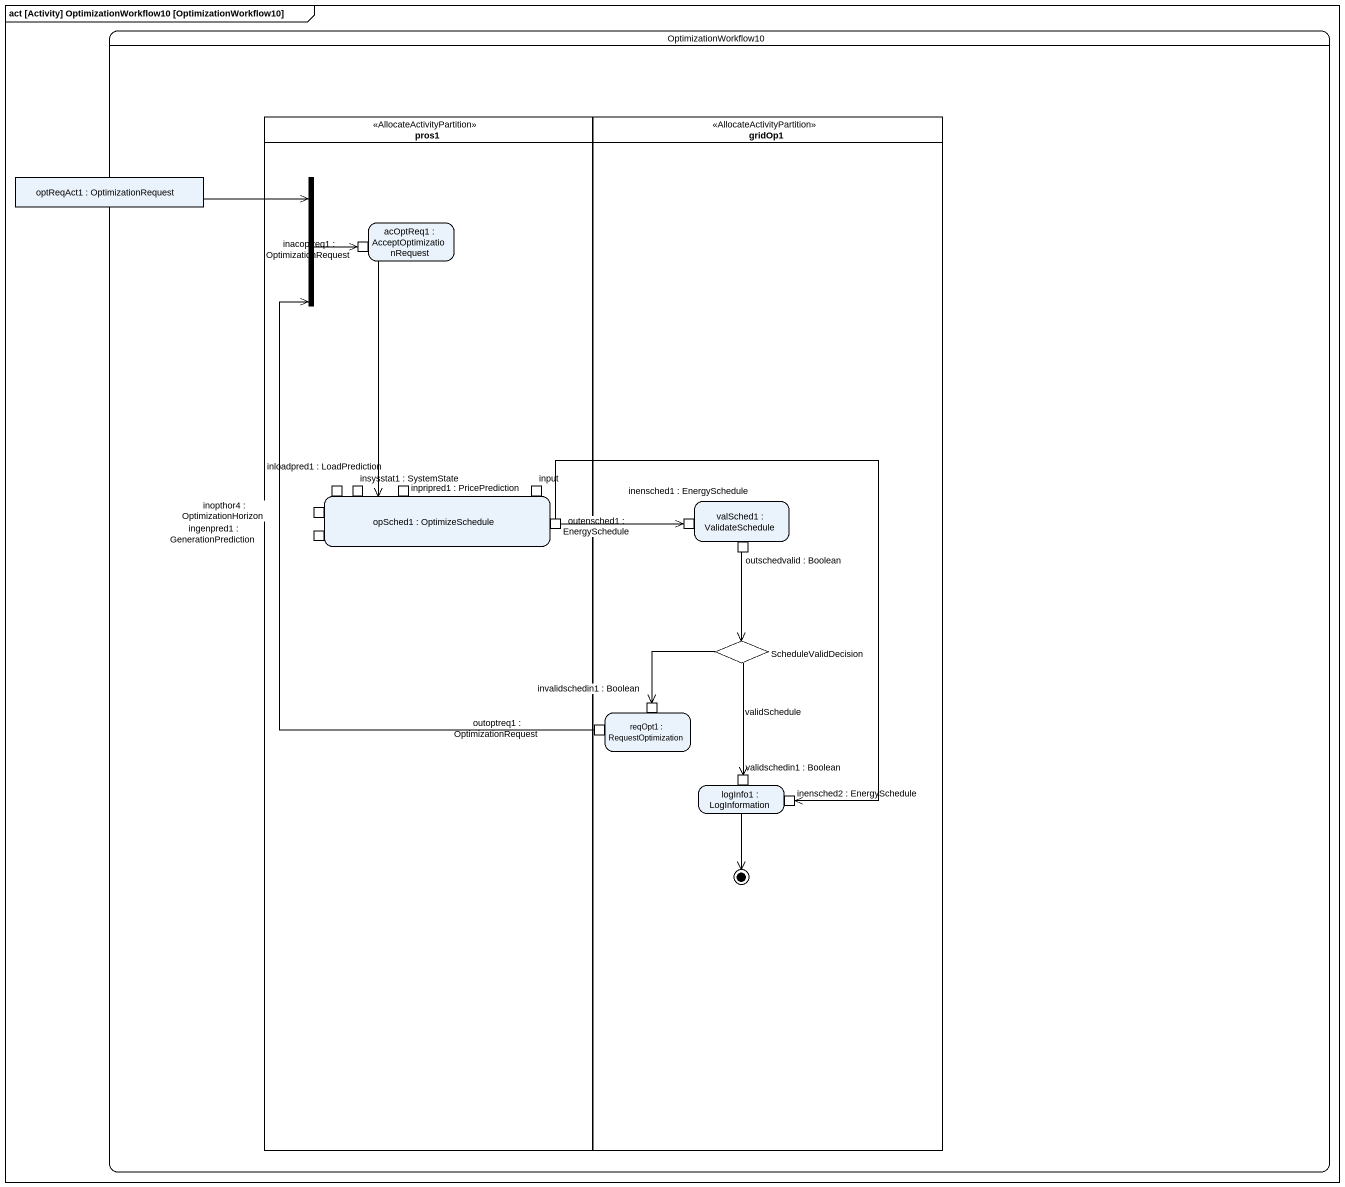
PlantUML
@startuml
mainframe act [Activity] OptimizationWorkflow10 [OptimizationWorkflow10]
hide empty description
state OptimizationWorkflow10 {
  state pros1 <<AllocateActivityPartition>> {
    state fork1 <<join>>
    state "acOptReq1 : AcceptOptimizationRequest" as acOptReq1 {
      state "inacoptreq1 : OptimizationRequest" as inacoptreq1 <<inputPin>>
    }
    state "opSched1 : OptimizeSchedule" as opSched1 {
      state "inopthor4 : OptimizationHorizon" as inopthor4 <<inputPin>>
      state "inloadpred1 : LoadPrediction" as inloadpred1_LoadPrediction <<inputPin>>
      state "insysstat1 : SystemState" as insysstat1_SystemState <<inputPin>>
      state "inpripred1 : PricePrediction" as inpripred1_PricePrediction <<inputPin>>
      state input <<inputPin>>
      state "ingenpred1 : GenerationPrediction" as ingenpred1 <<inputPin>>
      state "outensched1 : EnergySchedule" as outensched1_EnergySchedule <<outputPin>>
    }
  }
  state gridOp1 <<AllocateActivityPartition>> {
    state "valSched1 : ValidateSchedule" as valSched1 {
      state "inensched1 : EnergySchedule" as inensched1_EnergySchedule <<inputPin>>
      state "outschedvalid : Boolean" as outschedvalid_Boolean <<outputPin>>
    }
    state ScheduleValidDecision <<choice>>
    state "reqOpt1 : RequestOptimization" as reqOpt1 {
      state "invalidschedin1 : Boolean" as invalidschedin1_Boolean <<inputPin>>
      state "outoptreq1 : OptimizationRequest" as outoptreq1 <<outputPin>>
    }
    state "logInfo1 : LogInformation" as logInfo1 {
      state "validschedin1 : Boolean" as validschedin1_Boolean <<inputPin>>
      state "inensched2 : EnergySchedule" as inensched2_EnergySchedule <<inputPin>>
    }
    logInfo1 --> [*]
  }
  state "optReqAct1 : OptimizationRequest" as optReqAct1 <<object>>
}
optReqAct1 -right-> fork1
fork1 -right-> inacoptreq1
acOptReq1 --> opSched1
outensched1_EnergySchedule -right-> inensched1_EnergySchedule
outensched1_EnergySchedule --> inensched2_EnergySchedule
outschedvalid_Boolean --> ScheduleValidDecision
ScheduleValidDecision --> invalidschedin1_Boolean
ScheduleValidDecision --> validschedin1_Boolean : validSchedule
outoptreq1 -up-> fork1
@enduml
